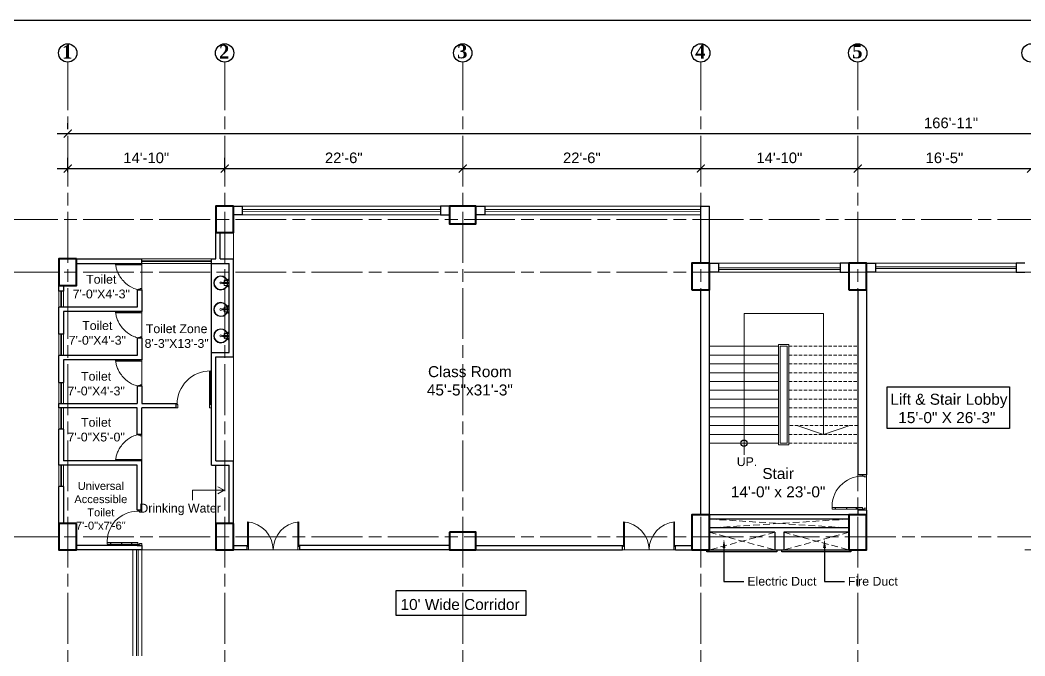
# Model space of a CAD drawing. Header units: inches. Extents: x -12 to 20935469, y -1604 to 24729220.
# Drawn here: x 20924699 to 20925838, y 24715172 to 24715893 of the extents above; entities that cross this region are included whole.
import ezdxf
from ezdxf import colors
from ezdxf.entities.mleader import LeaderData, LeaderLine
from ezdxf.math import Vec2, Vec3

# ---------------------------------------------------------------- set-up
doc = ezdxf.new("R2010")
doc.units = ezdxf.units.IN
doc.header["$LTSCALE"] = 0.03
doc.header["$MEASUREMENT"] = 0
doc.header["$PDMODE"] = 32
doc.header["$PDSIZE"] = 15
doc.linetypes.add('ACAD_ISO08W100', pattern=[36, 24, -3, 6, -3])
doc.linetypes.add('DASHED2', pattern=[0.375, 0.25, -0.125])
for name, color, linetype, lineweight in [('column', 1, 'Continuous', 40), ('Dim Line', 252, 'Continuous', 13), ('Door', 7, 'Continuous', 18), ('Dot', 253, 'Continuous', 0), ('Gas', 21, 'Continuous', 5), ('Glass Line', 252, 'Continuous', 9), ('Grid Line', 252, 'Continuous', 18), ('Hatch', 253, 'Continuous', 15), ('Main Wall', 7, 'Continuous', 30), ('RAIL', 23, 'Continuous', 13), ('STAIR', 46, 'Continuous', 15), ('TOILET FIXTURE', 142, 'Continuous', 5), ('wind.', 150, 'Continuous', 20)]:
    doc.layers.add(name, color=color, linetype=linetype, lineweight=lineweight)
doc.layers.add('FUR', color=251, linetype='Continuous')
doc.layers.add('TEXT', color=7, linetype='Continuous')
doc.styles.add('2', font='swisscl.ttf')
doc.styles.add('RomanS', font='arial.ttf', dxfattribs={"height": 12})
doc.styles.get("Standard").update_dxf_attribs({"font": 'timesbd.ttf'})
doc.dimstyles.new('Aec_Arch_I', dxfattribs={"dimscale": 96, "dimtxt": 12, "dimasz": 0.09375, "dimexe": 0.125, "dimexo": 0.125, "dimgap": 0.0625, "dimtad": 1, "dimdec": 0, "dimzin": 3, "dimdsep": 46, "dimlunit": 4, "dimtxsty": 'RomanS', "dimblk1": 'ARCHTICK', "dimblk2": 'ARCHTICK', "dimsah": 1, "dimcen": 0.09375, "dimdle": 0.125, "dimadec": 0, "dimazin": 0, "dimtfac": 0.75, "dimtdec": 0, "dimtmove": 2, "dimatfit": 3, "dimldrblk": 'ARCHTICK', "dimfxl": 1, "dimfrac": 1, "dimtolj": 1, "dimtzin": 0, "dimarcsym": 0})

# ---------------------------------------------------------------- blocks, each defined once
blk = doc.blocks.new('_ArchTick')
at = {"color": 0, "linetype": 'ByBlock', "lineweight": 35, "const_width": 0.15}
blk.add_lwpolyline([(-0.5, -0.5), (0.5, 0.5)], dxfattribs=at)
blk = doc.blocks.new('*D14')
at = {"layer": 'Defpoints', "color": 0, "transparency": 16777216}
for p in [(20831126.3, 24724578.2), (20830948.3, 24724562.3), (20831126.3, 24724562.3)]:
    blk.add_point(p, dxfattribs=at)
at = {"layer": 'Dim Line', "color": 0, "lineweight": -2, "transparency": 16777216}
for p, q in [((20830948.3, 24724574.3), (20830948.3, 24724590.2)), ((20831126.3, 24724574.3), (20831126.3, 24724590.2)), ((20830936.3, 24724578.2), (20831138.3, 24724578.2))]:
    blk.add_line(p, q, dxfattribs=at)
at = {"layer": 'Dim Line', "color": 0, "lineweight": -2, "transparency": 16777216, "xscale": 9, "yscale": 9, "zscale": 9, "rotation": 180}
blk.add_blockref('_ArchTick', (20830948.3, 24724578.2), dxfattribs=at)
at = {"layer": 'Dim Line', "color": 0, "lineweight": -2, "transparency": 16777216, "xscale": 9, "yscale": 9, "zscale": 9}
blk.add_blockref('_ArchTick', (20831126.3, 24724578.2), dxfattribs=at)
at = {"layer": 'Dim Line', "color": 0, "transparency": 16777216, "insert": (20831037.3, 24724590.3), "char_height": 12, "attachment_point": 5, "style": 'RomanS'}
blk.add_mtext('\\A1;14\'-10"', dxfattribs=at)
blk = doc.blocks.new('*D7')
at = {"layer": 'Defpoints', "color": 0, "transparency": 16777216}
for p in [(20831396.3, 24724578.2), (20831396.3, 24724578.2), (20831126.3, 24724562.3)]:
    blk.add_point(p, dxfattribs=at)
at = {"layer": 'Dim Line', "color": 0, "lineweight": -2, "transparency": 16777216}
for p, q in [((20831126.3, 24724574.3), (20831126.3, 24724590.2)), ((20831114.3, 24724578.2), (20831408.3, 24724578.2))]:
    blk.add_line(p, q, dxfattribs=at)
at = {"layer": 'Dim Line', "color": 0, "lineweight": -2, "transparency": 16777216, "xscale": 9, "yscale": 9, "zscale": 9, "rotation": 180}
blk.add_blockref('_ArchTick', (20831126.3, 24724578.2), dxfattribs=at)
at = {"layer": 'Dim Line', "color": 0, "lineweight": -2, "transparency": 16777216, "xscale": 9, "yscale": 9, "zscale": 9}
blk.add_blockref('_ArchTick', (20831396.3, 24724578.2), dxfattribs=at)
at = {"layer": 'Dim Line', "color": 0, "transparency": 16777216, "insert": (20831261.3, 24724590.3), "char_height": 12, "attachment_point": 5, "style": 'RomanS'}
blk.add_mtext('\\A1;22\'-6"', dxfattribs=at)
blk = doc.blocks.new('*D8')
at = {"layer": 'Defpoints', "color": 0, "transparency": 16777216}
for p in [(20831396.3, 24724578.2), (20831666.3, 24724578.2), (20831666.3, 24724578.2)]:
    blk.add_point(p, dxfattribs=at)
at = {"layer": 'Dim Line', "color": 0, "lineweight": -2, "transparency": 16777216}
blk.add_line((20831384.3, 24724578.2), (20831678.3, 24724578.2), dxfattribs=at)
at = {"layer": 'Dim Line', "color": 0, "lineweight": -2, "transparency": 16777216, "xscale": 9, "yscale": 9, "zscale": 9, "rotation": 180}
blk.add_blockref('_ArchTick', (20831396.3, 24724578.2), dxfattribs=at)
at = {"layer": 'Dim Line', "color": 0, "lineweight": -2, "transparency": 16777216, "xscale": 9, "yscale": 9, "zscale": 9}
blk.add_blockref('_ArchTick', (20831666.3, 24724578.2), dxfattribs=at)
at = {"layer": 'Dim Line', "color": 0, "transparency": 16777216, "insert": (20831531.3, 24724590.3), "char_height": 12, "attachment_point": 5, "style": 'RomanS'}
blk.add_mtext('\\A1;22\'-6"', dxfattribs=at)
blk = doc.blocks.new('*D9')
at = {"layer": 'Defpoints', "color": 0, "transparency": 16777216}
for p in [(20831666.3, 24724578.2), (20831844.3, 24724578.2), (20831844.3, 24724578.2)]:
    blk.add_point(p, dxfattribs=at)
at = {"layer": 'Dim Line', "color": 0, "lineweight": -2, "transparency": 16777216}
blk.add_line((20831654.3, 24724578.2), (20831856.3, 24724578.2), dxfattribs=at)
at = {"layer": 'Dim Line', "color": 0, "lineweight": -2, "transparency": 16777216, "xscale": 9, "yscale": 9, "zscale": 9, "rotation": 180}
blk.add_blockref('_ArchTick', (20831666.3, 24724578.2), dxfattribs=at)
at = {"layer": 'Dim Line', "color": 0, "lineweight": -2, "transparency": 16777216, "xscale": 9, "yscale": 9, "zscale": 9}
blk.add_blockref('_ArchTick', (20831844.3, 24724578.2), dxfattribs=at)
at = {"layer": 'Dim Line', "color": 0, "transparency": 16777216, "insert": (20831755.3, 24724590.3), "char_height": 12, "attachment_point": 5, "style": 'RomanS'}
blk.add_mtext('\\A1;14\'-10"', dxfattribs=at)
blk = doc.blocks.new('*D21')
at = {"layer": 'Defpoints', "color": 0, "transparency": 16777216}
for p in [(20831844.3, 24724578.2), (20832040.8, 24724578.2), (20832040.8, 24724578.2)]:
    blk.add_point(p, dxfattribs=at)
at = {"layer": 'Dim Line', "color": 0, "lineweight": -2, "transparency": 16777216}
for p, q in [((20831832.3, 24724578.2), (20832052.8, 24724578.2)), ((20831844.3, 24724566.2), (20831844.3, 24724566.2)), ((20832040.8, 24724566.2), (20832040.8, 24724566.2))]:
    blk.add_line(p, q, dxfattribs=at)
at = {"layer": 'Dim Line', "color": 0, "lineweight": -2, "transparency": 16777216, "xscale": 9, "yscale": 9, "zscale": 9, "rotation": 180}
blk.add_blockref('_ArchTick', (20831844.3, 24724578.2), dxfattribs=at)
at = {"layer": 'Dim Line', "color": 0, "lineweight": -2, "transparency": 16777216, "xscale": 9, "yscale": 9, "zscale": 9}
blk.add_blockref('_ArchTick', (20832040.8, 24724578.2), dxfattribs=at)
at = {"layer": 'Dim Line', "color": 0, "transparency": 16777216, "insert": (20831942.5, 24724590.3), "char_height": 12, "attachment_point": 5, "style": 'RomanS'}
blk.add_mtext('\\A1;16\'-5"', dxfattribs=at)
blk = doc.blocks.new('*D22')
at = {"layer": 'Defpoints', "color": 0, "transparency": 16777216}
for p in [(20832040.8, 24724578.2), (20832166.8, 24724578.2), (20832166.8, 24724578.2)]:
    blk.add_point(p, dxfattribs=at)
at = {"layer": 'Dim Line', "color": 0, "lineweight": -2, "transparency": 16777216}
for p, q in [((20832028.8, 24724578.2), (20832178.8, 24724578.2)), ((20832040.8, 24724566.2), (20832040.8, 24724566.2)), ((20832166.8, 24724566.2), (20832166.8, 24724566.2))]:
    blk.add_line(p, q, dxfattribs=at)
at = {"layer": 'Dim Line', "color": 0, "lineweight": -2, "transparency": 16777216, "xscale": 9, "yscale": 9, "zscale": 9, "rotation": 180}
blk.add_blockref('_ArchTick', (20832040.8, 24724578.2), dxfattribs=at)
at = {"layer": 'Dim Line', "color": 0, "lineweight": -2, "transparency": 16777216, "xscale": 9, "yscale": 9, "zscale": 9}
blk.add_blockref('_ArchTick', (20832166.8, 24724578.2), dxfattribs=at)
at = {"layer": 'Dim Line', "color": 0, "transparency": 16777216, "insert": (20832103.8, 24724590.3), "char_height": 12, "attachment_point": 5, "style": 'RomanS'}
blk.add_mtext('\\A1;10\'-6"', dxfattribs=at)
blk = doc.blocks.new('*D13')
at = {"layer": 'Defpoints', "color": 0, "transparency": 16777216}
for p in [(20832951.8, 24724617.8), (20830948.3, 24724610.7), (20832951.8, 24724610.7)]:
    blk.add_point(p, dxfattribs=at)
at = {"layer": 'Dim Line', "color": 0, "lineweight": -2, "transparency": 16777216}
for p, q in [((20830948.3, 24724622.7), (20830948.3, 24724629.8)), ((20832951.8, 24724622.7), (20832951.8, 24724629.8)), ((20830936.3, 24724617.8), (20832963.8, 24724617.8))]:
    blk.add_line(p, q, dxfattribs=at)
at = {"layer": 'Dim Line', "color": 0, "lineweight": -2, "transparency": 16777216, "xscale": 9, "yscale": 9, "zscale": 9, "rotation": 180}
blk.add_blockref('_ArchTick', (20830948.3, 24724617.8), dxfattribs=at)
at = {"layer": 'Dim Line', "color": 0, "lineweight": -2, "transparency": 16777216, "xscale": 9, "yscale": 9, "zscale": 9}
blk.add_blockref('_ArchTick', (20832951.8, 24724617.8), dxfattribs=at)
at = {"layer": 'Dim Line', "color": 0, "transparency": 16777216, "insert": (20831950, 24724629.9), "char_height": 12, "attachment_point": 5, "style": 'RomanS'}
blk.add_mtext('\\A1;166\'-11"', dxfattribs=at)
blk = doc.blocks.new('A$C36295410')
at = {"layer": 'Door'}
for p, q in [((1, 4), (1, 32)), ((2, 0), (2, 32)), ((58, 0), (58, 32)), ((59, 4), (59, 32)), ((1, 5), (0, 5)), ((2, 4), (1, 4)), ((58, 4), (59, 4)), ((59, 5), (60, 5)), ((2, 0), (0, 0)), ((58, 0), (60, 0))]:
    blk.add_line(p, q, dxfattribs=at)
for centre, start, end in [((-2.5, -0.3), 0.5906, 83.7783), ((62.5, -0.3), 96.2217, 179.4094)]:
    blk.add_arc(centre, 32.5, start, end, dxfattribs=at)
blk = doc.blocks.new('Door_45')
at = {"layer": 'Door'}
for p, q in [((1.5, 5), (1.5, 44)), ((1.5, 40), (2.2, 40)), ((2.2, 40), (2.2, 39.5)), ((2.2, 39.5), (2.7, 39.5)), ((2.7, 39.5), (2.7, 40)), ((2.7, 40), (3.5, 40)), ((3.5, 44), (3.5, 5)), ((1.5, 25.8), (2.2, 25.8)), ((2.2, 25.8), (2.2, 25.3)), ((2.7, 25.8), (3.5, 25.8)), ((2.7, 25.3), (2.7, 25.8)), ((2.2, 25.3), (2.7, 25.3)), ((2.2, 12.6), (2.2, 13.1)), ((2.2, 13.1), (2.7, 13.1)), ((2.7, 13.1), (2.7, 12.6)), ((0, 0), (0, 5)), ((0, 5), (1.5, 5)), ((1.5, 12.6), (2.2, 12.6)), ((3.5, 5), (1.5, 5)), ((1.5, 5), (1.5, 3)), ((1.5, 3), (2.5, 3)), ((2.5, 3), (2.5, 0)), ((2.7, 12.6), (3.5, 12.6)), ((42.5, 3), (42.5, 0)), ((43.5, 3), (42.5, 3)), ((45, 5), (43.5, 5)), ((43.5, 5), (43.5, 3)), ((45, 0), (45, 5)), ((2.5, 0), (0, 0)), ((42.5, 0), (45, 0))]:
    blk.add_line(p, q, dxfattribs=at)
blk.add_arc((4.7, 5.3), 38.8, 359.6233, 94.6685, dxfattribs=at)
blk = doc.blocks.new('sssss-flat-876')
at = {"layer": 'Door', "linetype": 'Continuous', "ltscale": 3}
blk.add_line((3666.5, 84027.2), (3666.5, 84055.7), dxfattribs=at)
at = {"layer": 'Door', "linetype": 'Continuous', "ltscale": 3, "extrusion": (-7.21527e-09, -3.35624e-18, 1), "elevation": 0}
for points in [[(3666.5, 84057.2), (3666.5, 84055.7), (3668.4, 84055.7), (3668.4, 84056.5), (3670.2, 84056.5), (3670.2, 84057.2)], [(3668.4, 84055.7), (3696.2, 84055.7), (3696.2, 84056.5), (3668.4, 84056.5)]]:
    blk.add_lwpolyline(points, close=True, dxfattribs=at)
at = {"layer": 'Door', "linetype": 'Continuous', "ltscale": 3, "flags": 128}
blk.add_lwpolyline([(3670.2, 84027.2, 0.04096), (3675.5, 84028.9, 0.082496), (3684.9, 84034.8, 0.052187), (3689.7, 84040, 0.043988), (3692.9, 84045, 0.036571), (3694.8, 84049.6, 0.034751), (3695.9, 84054.2, 0.011435), (3696.2, 84055.7)], format="xyb", dxfattribs=at)
at = {"layer": 'Door', "linetype": 'Continuous', "ltscale": 3}
blk.add_lwpolyline([(3666.5, 84027.2), (3666.5, 84028.7), (3668.4, 84028.7), (3668.4, 84027.9), (3670.2, 84027.9), (3670.2, 84027.2)], close=True, dxfattribs=at)
blk = doc.blocks.new('7-flat-72')
at = {"layer": 'Glass Line', "color": 8, "ltscale": 20}
for p, q in [((-64476.6, 376959.4), (-64476.6, 376966.6)), ((-64475.5, 376966.6), (-64476.6, 376966.6)), ((-64475.5, 376959.4), (-64475.5, 376966.6)), ((-64478.7, 376960.5), (-64480.3, 376960.5)), ((-64480.3, 376959.5), (-64480.3, 376960.5)), ((-64480.3, 376959.5), (-64480.3, 376960.5)), ((-64478.7, 376959.5), (-64480.3, 376959.5)), ((-64480.3, 376959.1), (-64480.3, 376959.4)), ((-64478.7, 376959.4), (-64480.3, 376959.4)), ((-64478.7, 376959.1), (-64480.3, 376959.1)), ((-64480.2, 376959.4), (-64480.2, 376959.5)), ((-64480.1, 376959.5), (-64480.1, 376960.5)), ((-64479.9, 376959.5), (-64479.9, 376960.5)), ((-64479.5, 376959.5), (-64479.5, 376960.5)), ((-64479.1, 376959.5), (-64479.1, 376960.5)), ((-64478.9, 376959.5), (-64478.9, 376960.5)), ((-64478.9, 376959.4), (-64478.9, 376959.5)), ((-64478.8, 376959.5), (-64478.8, 376960.5)), ((-64478.7, 376959.5), (-64478.7, 376960.5)), ((-64478.7, 376959.1), (-64478.7, 376959.4)), ((-64475.1, 376959.4), (-64476.9, 376959.4)), ((-64476.9, 376959.1), (-64476.9, 376959.4)), ((-64475.1, 376959.1), (-64476.9, 376959.1)), ((-64475.1, 376959.1), (-64475.1, 376959.4)), ((-64473.3, 376960.5), (-64471.7, 376960.5)), ((-64473.3, 376959.5), (-64473.3, 376960.5)), ((-64473.3, 376959.5), (-64473.3, 376960.5)), ((-64473.3, 376959.5), (-64471.7, 376959.5)), ((-64473.3, 376959.1), (-64473.3, 376959.4)), ((-64473.3, 376959.4), (-64471.7, 376959.4)), ((-64473.3, 376959.1), (-64471.7, 376959.1)), ((-64473.1, 376959.5), (-64473.1, 376960.5)), ((-64473.1, 376959.4), (-64473.1, 376959.5)), ((-64472.9, 376959.5), (-64472.9, 376960.5)), ((-64472.5, 376959.5), (-64472.5, 376960.5)), ((-64472.1, 376959.5), (-64472.1, 376960.5)), ((-64471.9, 376959.5), (-64471.9, 376960.5)), ((-64471.9, 376959.4), (-64471.9, 376959.5)), ((-64471.8, 376959.5), (-64471.8, 376960.5)), ((-64471.7, 376959.5), (-64471.7, 376960.5)), ((-64471.7, 376959.1), (-64471.7, 376959.4))]:
    blk.add_line(p, q, dxfattribs=at)
blk.add_circle((-64476, 376968.4, 0), 1.08, dxfattribs=at)
for radius, start, end in [(8.1, 273.8334, 266.1883), (7.55, 274.115, 265.9068)]:
    blk.add_arc((-64476, 376968.4, 0), radius, start, end, dxfattribs=at)
blk = doc.blocks.new('SFSFSFS-flat-72')
at = {"layer": 'TOILET FIXTURE', "ltscale": 0.2}
blk.add_lwpolyline([(-3918.5, -3608.1), (-3918.5, -3602.7), (-3923.9, -3602.7), (-3923.9, -3608.1)], close=True, dxfattribs=at)
at = {"layer": 'TOILET FIXTURE', "ltscale": 20}
blk.add_blockref('7-flat-72', (60554.8, -380567.2), dxfattribs=at)
blk = doc.blocks.new('$D40')
at = {"layer": 'Door'}
for p, q in [((1, 4), (1, 42)), ((2, 0), (2, 42)), ((1, 5), (0, 5)), ((2, 0), (0, 0)), ((2, 4), (1, 4)), ((39, 4), (38, 4)), ((38, 4), (38, 0)), ((40, 0), (38, 0)), ((40, 5), (39, 5)), ((39, 5), (39, 4))]:
    blk.add_line(p, q, dxfattribs=at)
blk.add_arc((1, 4), 38, 0, 90, dxfattribs=at)
blk = doc.blocks.new('fff')
at = {"layer": 'Grid Line', "color": 252, "linetype": 'ACAD_ISO08W100', "lineweight": 9, "ltscale": 80, "true_color": 0x939598}
for p, q in [((20830948.3, 24723521.1), (20830948.3, 24724698.8)), ((20831126.3, 24723521.1), (20831126.3, 24724698.8)), ((20831396.3, 24723521.1), (20831396.3, 24724698.8)), ((20831666.3, 24723521.1), (20831666.3, 24724698.8)), ((20831844.3, 24723521.1), (20831844.3, 24724698.8)), ((20833096.9, 24724520.6), (20830726.1, 24724520.6)), ((20833096.9, 24724460.6), (20830726.1, 24724460.6)), ((20833096.9, 24724160.7), (20830726.1, 24724160.7))]:
    blk.add_line(p, q, dxfattribs=at)
at = {"layer": 'Dim Line'}
for base, p1, p2, picture, middle in [((20832951.7523, 24724617.8128), (20830948.3088, 24724610.7482), (20832951.7523, 24724610.7482), '*D13', (20831950.0306, 24724629.9397)), ((20831126.3, 24724578.2), (20830948.3, 24724562.3), (20831126.3, 24724562.3), '*D14', (20831037.3, 24724590.3)), ((20831396.3, 24724578.2), (20831126.3, 24724562.3), (20831396.3, 24724578.2), '*D7', (20831261.3, 24724590.3)), ((20831666.3, 24724578.2), (20831396.3, 24724578.2), (20831666.3, 24724578.2), '*D8', (20831531.3, 24724590.3)), ((20831844.3, 24724578.2), (20831666.3, 24724578.2), (20831844.3, 24724578.2), '*D9', (20831755.3, 24724590.3)), ((20832040.7792, 24724578.1666), (20831844.25, 24724578.1666), (20832040.7792, 24724578.1666), '*D21', (20831942.5146, 24724590.2934)), ((20832166.8, 24724578.2), (20832040.8, 24724578.2), (20832166.8, 24724578.2), '*D22', (20832103.8, 24724590.3))]:
    dim = blk.add_linear_dim(base=base, p1=p1, p2=p2, dimstyle='Aec_Arch_I', dxfattribs=at)
    dim.commit()
    dim.dimension.update_dxf_attribs({"geometry": picture, "text_midpoint": middle})

msp = doc.modelspace()

# ---------------------------------------------------------------- linework, layer by layer
for p, q in [((20924915.5, 24715515.7), (20924915.5, 24715616.7)), ((20924920.5, 24715321.8), (20924920.5, 24715387.8)), ((20924831.5, 24715297), (20924836.5, 24715297))]:
    msp.add_line(p, q)
for points in [[(20925682, 24715476.6), (20925820.5, 24715476.6), (20925820.5, 24715429.6), (20925682, 24715429.6)], [(20925477.5, 24715291.8), (20925556.7, 24715291.8), (20925556.7, 24715289.8), (20925477.5, 24715289.8)], [(20925562.5, 24715291.8), (20925640.8, 24715291.8), (20925640.8, 24715289.8), (20925562.5, 24715289.8)], [(20925124.9, 24715246), (20925272, 24715246), (20925272, 24715217.4), (20925124.9, 24715217.4)]]:
    msp.add_lwpolyline(points, close=True)
msp.add_circle((20925519.5, 24715412.8), 3.61)
at = {"layer": 'column', "lineweight": 40, "ltscale": 20}
for points in [[(20924940.5, 24715681.7), (20924920.5, 24715681.7), (20924920.5, 24715651.7), (20924940.5, 24715651.7)], [(20925185.5, 24715681.6), (20925185.5, 24715661.6), (20925215.5, 24715661.6), (20925215.5, 24715681.6)], [(20924762.6, 24715621.7), (20924742.6, 24715621.7), (20924742.6, 24715591.7), (20924762.6, 24715591.7)], [(20925460.5, 24715586.8), (20925480.5, 24715586.8), (20925480.5, 24715616.8), (20925460.5, 24715616.8)], [(20925638.5, 24715586.8), (20925658.5, 24715586.8), (20925658.5, 24715616.8), (20925638.5, 24715616.8)], [(20925460.5, 24715291.8), (20925480.5, 24715291.8), (20925480.5, 24715331.8), (20925460.5, 24715331.8)], [(20925638.5, 24715291.8), (20925658.5, 24715291.8), (20925658.5, 24715331.8), (20925638.5, 24715331.8)], [(20924762.6, 24715321.8), (20924742.6, 24715321.8), (20924742.6, 24715291.8), (20924762.6, 24715291.8)], [(20924940.5, 24715321.8), (20924920.5, 24715321.8), (20924920.5, 24715291.8), (20924940.5, 24715291.8)], [(20925185.6, 24715311.8), (20925185.6, 24715291.8), (20925215.5, 24715291.8), (20925215.5, 24715311.8)]]:
    msp.add_lwpolyline(points, close=True, dxfattribs=at)
at = {"layer": 'Defpoints'}
msp.add_lwpolyline([(20924498, 24715892.5), (20926936.9, 24715892.5), (20926936.9, 24714434), (20924498, 24714434)], close=True, dxfattribs=at)
at = {"layer": 'Dot', "linetype": 'DASHED2', "lineweight": 0, "ltscale": 1000}
for p, q in [((20925480.5, 24715326.8), (20925638.5, 24715316.8)), ((20925638.5, 24715326.8), (20925480.5, 24715316.8)), ((20925554.5, 24715311.8), (20925480.5, 24715291.8)), ((20925480.5, 24715311.8), (20925554.5, 24715291.8)), ((20925564.5, 24715311.8), (20925638.5, 24715291.8)), ((20925638.5, 24715311.8), (20925564.5, 24715291.8))]:
    msp.add_line(p, q, dxfattribs=at)
at = {"layer": 'Gas', "color": 0, "lineweight": 5}
for points in [[(20925570.5, 24715410.8), (20925558.5, 24715410.8), (20925558.5, 24715524.8), (20925570.5, 24715524.8)], [(20925568.5, 24715412.8), (20925560.5, 24715412.8), (20925560.5, 24715522.8), (20925568.5, 24715522.8)]]:
    msp.add_lwpolyline(points, close=True, dxfattribs=at)
at = {"layer": 'Hatch', "lineweight": 5}
for p, q in [((20924940.5, 24715621.7), (20924940.5, 24715651.7)), ((20924940.5, 24715392.8), (20924940.5, 24715510.7))]:
    msp.add_line(p, q, dxfattribs=at)
at = {"layer": 'Hatch'}
for p, q in [((20925658.5, 24715291.9), (20925658.5, 24715606.8)), ((20924836.5, 24715291.9), (20925658.5, 24715291.9)), ((20925838, 24715291.8), (20926672, 24715291.8))]:
    msp.add_line(p, q, dxfattribs=at)
at = {"layer": 'Main Wall', "lineweight": 30}
for p, q in [((20925470.5, 24715681.6), (20925480.5, 24715681.6)), ((20925470.5, 24715616.8), (20925470.5, 24715681.6)), ((20925480.5, 24715616.8), (20925480.5, 24715681.6)), ((20924920.5, 24715621.7), (20924920.5, 24715651.7)), ((20924925.5, 24715621.7), (20924925.5, 24715651.7)), ((20925470.5, 24715635.7), (20925470.5, 24715635.7)), ((20925470.5, 24715629.7), (20925470.5, 24715629.7)), ((20924762.6, 24715621.7), (20924836.5, 24715621.7)), ((20924762.6, 24715616.7), (20924836.5, 24715616.7)), ((20924836.5, 24715616.7), (20924836.5, 24715621.7)), ((20924915.5, 24715621.7), (20924920.5, 24715621.7)), ((20924915.5, 24715616.7), (20924915.5, 24715621.7)), ((20924915.5, 24715616.7), (20924935.5, 24715616.7)), ((20924925.5, 24715621.7), (20924940.5, 24715621.7)), ((20924935.5, 24715515.7), (20924935.5, 24715616.7)), ((20924940.5, 24715510.7), (20924940.5, 24715621.7)), ((20925480.5, 24715331.8), (20925480.5, 24715606.8)), ((20924742.6, 24715585.1), (20924742.6, 24715591.7)), ((20924831.5, 24715586.7), (20924836.5, 24715586.7)), ((20924831.5, 24715586.7), (20924831.5, 24715567.1)), ((20925470.5, 24715331.8), (20925470.5, 24715586.8)), ((20925648.5, 24715586.8), (20925648.5, 24715376.8)), ((20925658.5, 24715586.8), (20925658.5, 24715376.8)), ((20924831.5, 24715567.1), (20924742.6, 24715567.1)), ((20924742.6, 24715536.4), (20924742.6, 24715567.1)), ((20924836.5, 24715562.1), (20924747.6, 24715562.1)), ((20924831.5, 24715532.1), (20924831.5, 24715512.4)), ((20924836.5, 24715532.1), (20924831.5, 24715532.1)), ((20924831.5, 24715512.4), (20924742.6, 24715512.4)), ((20924742.6, 24715481.8), (20924742.6, 24715512.4)), ((20924915.5, 24715457.8), (20924915.5, 24715515.7)), ((20924915.5, 24715515.7), (20924935.5, 24715515.7)), ((20924836.5, 24715507.4), (20924747.6, 24715507.4)), ((20924747.6, 24715507.4), (20924747.6, 24715481.8)), ((20924920.5, 24715392.8), (20924920.5, 24715510.7)), ((20924920.5, 24715510.7), (20924940.5, 24715510.7)), ((20924742.6, 24715481.8), (20924747.6, 24715481.8)), ((20924836.5, 24715477.4), (20924831.5, 24715477.4)), ((20924742.6, 24715457.8), (20924831.5, 24715457.8)), ((20924742.6, 24715452.8), (20924742.6, 24715457.8)), ((20924875.5, 24715452.8), (20924875.5, 24715457.8)), ((20924915.5, 24715387.8), (20924915.5, 24715457.8)), ((20924831.5, 24715452.8), (20924742.6, 24715452.8)), ((20924831.5, 24715422.8), (20924831.5, 24715452.8)), ((20924836.5, 24715422.8), (20924836.5, 24715452.8)), ((20924875.5, 24715452.8), (20924836.5, 24715452.8)), ((20924747.6, 24715428.8), (20924742.6, 24715428.8)), ((20924742.6, 24715387.8), (20924742.6, 24715428.8)), ((20924747.6, 24715428.8), (20924747.6, 24715392.8)), ((20924836.5, 24715422.8), (20924831.5, 24715422.8)), ((20924831.5, 24715387.8), (20924742.6, 24715387.8)), ((20924836.5, 24715392.8), (20924747.6, 24715392.8)), ((20924831.5, 24715337), (20924831.5, 24715387.8)), ((20924836.5, 24715337), (20924836.5, 24715392.8)), ((20924915.5, 24715387.8), (20924935.5, 24715387.8)), ((20924920.5, 24715392.8), (20924940.5, 24715392.8)), ((20924935.5, 24715321.8), (20924935.5, 24715387.8)), ((20924940.5, 24715321.8), (20924940.5, 24715392.8)), ((20925658.5, 24715376.8), (20925648.5, 24715376.8)), ((20924742.6, 24715321.8), (20924742.6, 24715363.8)), ((20924747.6, 24715363.8), (20924742.6, 24715363.8)), ((20924747.6, 24715363.8), (20924747.6, 24715321.8)), ((20924836.5, 24715337), (20924831.5, 24715337)), ((20925638.5, 24715331.8), (20925480.5, 24715331.8)), ((20925648.5, 24715336.8), (20925648.5, 24715331.8)), ((20925658.5, 24715336.8), (20925648.5, 24715336.8)), ((20925658.5, 24715336.8), (20925658.5, 24715331.8)), ((20925638.5, 24715326.8), (20925480.5, 24715326.8)), ((20925638.5, 24715316.8), (20925480.5, 24715316.8)), ((20925554.5, 24715311.8), (20925480.5, 24715311.8)), ((20925554.5, 24715311.8), (20925554.5, 24715291.8)), ((20925638.5, 24715311.8), (20925564.5, 24715311.8)), ((20925564.5, 24715311.8), (20925564.5, 24715291.8)), ((20924836.5, 24715297), (20924762.6, 24715297)), ((20924836.5, 24715297), (20924836.5, 24715292)), ((20924940.5, 24715296.8), (20924955.5, 24715296.8)), ((20924955.5, 24715296.8), (20924955.5, 24715291.8)), ((20925185.6, 24715296.8), (20925015.5, 24715296.8)), ((20925015.5, 24715296.8), (20925015.5, 24715291.8)), ((20925215.5, 24715296.8), (20925381.8, 24715296.8)), ((20925381.8, 24715291.8), (20925381.8, 24715296.8)), ((20925441.8, 24715291.8), (20925441.8, 24715296.8)), ((20925441.8, 24715296.8), (20925460.5, 24715296.8)), ((20924836.5, 24715292), (20924762.6, 24715292)), ((20924955.5, 24715291.8), (20924940.5, 24715291.8)), ((20925185.6, 24715291.8), (20925015.5, 24715291.8)), ((20925210.5, 24715291.8), (20925381.8, 24715291.8)), ((20925441.8, 24715291.8), (20925460.5, 24715291.8)), ((20925554.5, 24715291.8), (20925564.5, 24715291.8))]:
    msp.add_line(p, q, dxfattribs=at)
for points in [[(20924940.5, 24715681.7), (20924950.5, 24715681.7), (20924950.5, 24715671.6), (20924940.5, 24715671.6)], [(20925185.5, 24715681.7), (20925175.5, 24715681.7), (20925175.5, 24715671.6), (20925185.5, 24715671.6)], [(20925215.5, 24715681.7), (20925225.5, 24715681.7), (20925225.5, 24715671.6), (20925215.5, 24715671.6)], [(20925480.5, 24715616.8), (20925490.5, 24715616.8), (20925490.5, 24715606.8), (20925480.5, 24715606.8)], [(20925638.5, 24715616.8), (20925628.5, 24715616.8), (20925628.5, 24715606.8), (20925638.5, 24715606.8)], [(20925658.5, 24715616.8), (20925668.5, 24715616.8), (20925668.5, 24715606.8), (20925658.5, 24715606.8)], [(20925838, 24715616.8), (20925828, 24715616.8), (20925828, 24715606.8), (20925838, 24715606.8)], [(20924747.6, 24715585.1), (20924742.6, 24715585.1)], [(20924747.6, 24715591.7), (20924747.6, 24715585.1)], [(20924836.5, 24715586.7), (20924836.5, 24715562.1)], [(20924747.6, 24715562.1), (20924747.6, 24715536.4)], [(20924747.6, 24715536.4), (20924742.6, 24715536.4)], [(20924836.5, 24715532.1), (20924836.5, 24715507.4)], [(20924831.5, 24715477.4), (20924831.5, 24715457.8)], [(20924836.5, 24715477.4), (20924836.5, 24715457.8)], [(20924836.5, 24715457.8), (20924875.5, 24715457.8)]]:
    msp.add_lwpolyline(points, dxfattribs=at)
at = {"layer": 'RAIL', "lineweight": 9}
for p, q in [((20925519.5, 24715399.7), (20925519.5, 24715559.8)), ((20925519.5, 24715559.8), (20925609.5, 24715559.8)), ((20925609.5, 24715559.8), (20925609.5, 24715422.8)), ((20925579.5, 24715432.8), (20925609.5, 24715422.8)), ((20925609.5, 24715422.8), (20925639.5, 24715432.8))]:
    msp.add_line(p, q, dxfattribs=at)
at = {"layer": 'STAIR', "color": 32, "lineweight": 5}
for p, q in [((20925480.5, 24715522.8), (20925558.5, 24715522.8)), ((20925480.5, 24715512.8), (20925558.5, 24715512.8)), ((20925480.5, 24715502.8), (20925558.5, 24715502.8)), ((20925480.5, 24715492.8), (20925558.5, 24715492.8)), ((20925480.5, 24715482.8), (20925558.5, 24715482.8)), ((20925480.5, 24715472.8), (20925558.5, 24715472.8)), ((20925480.5, 24715462.8), (20925558.5, 24715462.8)), ((20925480.5, 24715452.8), (20925558.5, 24715452.8)), ((20925480.5, 24715442.8), (20925558.5, 24715442.8)), ((20925480.5, 24715432.8), (20925558.5, 24715432.8)), ((20925480.5, 24715422.8), (20925558.5, 24715422.8)), ((20925480.5, 24715412.8), (20925558.5, 24715412.8))]:
    msp.add_line(p, q, dxfattribs=at)
at = {"layer": 'STAIR', "color": 32, "linetype": 'DASHED2', "lineweight": 5, "ltscale": 500}
for p, q in [((20925570.5, 24715522.8), (20925648.5, 24715522.8)), ((20925570.5, 24715512.8), (20925648.5, 24715512.8)), ((20925570.5, 24715502.8), (20925648.5, 24715502.8)), ((20925570.5, 24715492.8), (20925648.5, 24715492.8)), ((20925570.5, 24715482.8), (20925648.5, 24715482.8)), ((20925570.5, 24715472.8), (20925648.5, 24715472.8)), ((20925570.5, 24715462.8), (20925648.5, 24715462.8)), ((20925570.5, 24715452.8), (20925648.5, 24715452.8)), ((20925570.5, 24715442.8), (20925648.5, 24715442.8)), ((20925648.5, 24715432.8), (20925570.5, 24715432.8)), ((20925588.5, 24715432.8), (20925648.5, 24715432.8)), ((20925570.5, 24715422.8), (20925648.5, 24715422.8)), ((20925570.5, 24715412.8), (20925648.5, 24715412.8))]:
    msp.add_line(p, q, dxfattribs=at)
at = {"layer": 'STAIR', "color": 253, "lineweight": 5}
for p, q in [((20924930.1, 24715359.5), (20924893.9, 24715359.5)), ((20924893.9, 24715359.5), (20924893.9, 24715348.3)), ((20924930.1, 24715359.5), (20924922.8, 24715363.5)), ((20924930.1, 24715359.5), (20924922.8, 24715355.5))]:
    msp.add_line(p, q, dxfattribs=at)
at = {"layer": 'TEXT'}
for centre in [(20924752.6, 24715855.3), (20924930.5, 24715855.3), (20925200.5, 24715855.3), (20925470.5, 24715855.3), (20925648.5, 24715855.3), (20925845, 24715855.3)]:
    msp.add_circle(centre, 10.4, dxfattribs=at)
at = {"layer": 'wind.', "lineweight": 5}
for p, q in [((20925175.5, 24715681.7), (20924950.5, 24715681.7)), ((20924950.5, 24715677.7), (20925175.5, 24715677.8)), ((20924950.5, 24715675.7), (20925175.5, 24715675.8)), ((20924950.5, 24715671.6), (20925175.5, 24715671.7)), ((20925225.5, 24715681.7), (20925470.5, 24715681.7)), ((20925225.5, 24715677.7), (20925470.5, 24715677.8)), ((20925225.5, 24715675.7), (20925470.5, 24715675.8)), ((20925225.5, 24715671.7), (20925470.5, 24715671.7)), ((20924836.5, 24715621.7), (20924915.5, 24715621.7)), ((20924836.5, 24715619.7), (20924915.5, 24715619.7)), ((20924836.5, 24715618.7), (20924915.5, 24715618.7)), ((20924836.5, 24715616.7), (20924915.5, 24715616.7)), ((20925490.5, 24715616.8), (20925628.5, 24715616.8)), ((20925668.5, 24715616.8), (20925828, 24715616.8)), ((20925490.5, 24715611.8), (20925628.5, 24715611.8)), ((20925490.5, 24715609.8), (20925628.5, 24715609.8)), ((20925490.5, 24715606.8), (20925628.5, 24715606.8)), ((20925668.5, 24715612.8), (20925828, 24715612.8)), ((20925668.5, 24715610.8), (20925828, 24715610.8)), ((20925668.5, 24715606.8), (20925838, 24715606.8)), ((20925668.5, 24715606.8), (20925828, 24715606.8)), ((20924742.6, 24715585.1), (20924742.6, 24715567.1)), ((20924744.6, 24715585.1), (20924744.6, 24715567.1)), ((20924745.6, 24715585.1), (20924745.6, 24715567.1)), ((20924747.6, 24715585.1), (20924747.6, 24715567.1)), ((20924742.6, 24715536.4), (20924742.6, 24715512.4)), ((20924744.6, 24715536.4), (20924744.6, 24715512.4)), ((20924745.6, 24715536.4), (20924745.6, 24715512.4)), ((20924747.6, 24715536.4), (20924747.6, 24715512.4)), ((20924742.6, 24715457.8), (20924742.6, 24715481.8)), ((20924744.6, 24715457.8), (20924744.6, 24715481.8)), ((20924745.6, 24715457.8), (20924745.6, 24715481.8)), ((20924747.6, 24715457.8), (20924747.6, 24715481.8)), ((20924742.6, 24715428.8), (20924742.6, 24715452.8)), ((20924744.6, 24715428.8), (20924744.6, 24715452.8)), ((20924745.6, 24715428.8), (20924745.6, 24715452.8)), ((20924747.6, 24715428.8), (20924747.6, 24715452.8)), ((20924742.6, 24715363.8), (20924742.6, 24715387.8)), ((20924744.6, 24715363.8), (20924744.6, 24715387.8)), ((20924745.6, 24715363.8), (20924745.6, 24715387.8)), ((20924747.6, 24715363.8), (20924747.6, 24715387.8)), ((20924826.5, 24715171.7), (20924826.5, 24715291.9)), ((20924830.5, 24715171.7), (20924830.5, 24715291.9)), ((20924832.5, 24715171.7), (20924832.5, 24715291.9)), ((20924836.5, 24715171.7), (20924836.5, 24715291.9)), ((20924836.5, 24715171.6), (20924836.5, 24715291.9))]:
    msp.add_line(p, q, dxfattribs=at)

# ---------------------------------------------------------------- block references
msp.add_blockref('fff', (93804.3, -8854))
at = {"layer": 'Door', "ltscale": 20, "xscale": -1}
for p in [(20928503.1, 24631559.5), (20928503.1, 24631504.9), (20928503.1, 24631450.2)]:
    msp.add_blockref('sssss-flat-876', p, dxfattribs=at)
at = {"layer": 'Door', "xscale": -1}
msp.add_blockref('$D40', (20924915.5, 24715452.8), dxfattribs=at)
at = {"layer": 'Door', "ltscale": 20, "rotation": 180}
msp.add_blockref('sssss-flat-876', (20928503.1, 24799450), dxfattribs=at)
at = {"layer": 'Door', "color": 250, "ltscale": 20, "xscale": 0.8888888888759539, "yscale": 0.8888888888759539, "zscale": 0.8888888888759539, "rotation": 90.00000000000001}
for p in [(20925658.5, 24715336.8), (20924836.5, 24715297)]:
    msp.add_blockref('Door_45', p, dxfattribs=at)
at = {"layer": 'FUR', "xscale": -1}
for p in [(20925015.5, 24715291.8), (20925441.8, 24715291.8)]:
    msp.add_blockref('A$C36295410', p, dxfattribs=at)
at = {"layer": 'TOILET FIXTURE', "ltscale": 20, "rotation": 90.00000000000001}
for p in [(20921327.4, 24719515.7), (20921327.4, 24719485.7), (20921327.4, 24719455.7)]:
    msp.add_blockref('SFSFSFS-flat-72', p, dxfattribs=at)

# ---------------------------------------------------------------- texts
at = {"layer": 'TEXT', "char_height": 15.44, "width": 227.458, "attachment_point": 8, "rotation": 0}
for s, insert in [('\\A1;1', (20924752, 24715849)), ('\\A1;2', (20924930, 24715849)), ('\\A1;3', (20925200, 24715849)), ('\\A1;4', (20925470, 24715849)), ('\\A1;5', (20925648, 24715849))]:
    msp.add_mtext(s, dxfattribs=dict(at, insert=insert))
at = {"layer": 'TEXT', "color": 30, "lineweight": 5, "ltscale": 20, "attachment_point": 2, "style": '2'}
for s, width, gutter_width, insert, char_height in [('{\\fArial|b0|i0|c0|p34;\\C0;Toilet \\P7\'-0"X4\'-3"}', 104.76, 0.5, (20924790.6, 24715603.7), 10), ('{\\fArial|b0|i0|c0|p34;\\C0;Toilet \\P7\'-0"X4\'-3"}', 104.76, 0.5, (20924786.1, 24715551.2), 10), ('{\\fArial|b0|i0|c0|p34;\\C0;Toilet Zone\\P8\'-3"X13\'-3"}', 104.76, 0.5, (20924876.1, 24715547.6), 10), ('\\pxsm1;{\\fArial|b0|i0|c0|p34;\\C0;Class Room\\P45\'-5"x31\'-3"}', 230.765, 0.5, (20925208.6, 24715500.2), 12.476), ('{\\fArial|b0|i0|c0|p34;\\C0;Toilet \\P7\'-0"X4\'-3"}', 104.76, 0.5, (20924784.8, 24715493.7), 10), ('\\pxsm1,qc;{\\fArial|b0|i0|c0|p34;\\C0; Lift & Stair Lobby\\P15\'-0" X 26\'-3" }', 146.388, 0.75, (20925749.5, 24715468.9), 12.476), ('{\\fArial|b0|i0|c0|p34;\\C0;Toilet \\P7\'-0"X5\'-0"}', 104.76, 0.5, (20924784.8, 24715441.5), 10), ('{\\fArial|b0|i0|c0|p34;\\C0;UP.}', 104.76, 0.5, (20925522.9, 24715396.9), 10), ('\\pxsm1;{\\fArial|b0|i0|c0|p34;\\C0;Stair\\P14\'-0" x 23\'-0"  }', 114.807, 0.282, (20925558.2, 24715384.7), 12.476), ('{\\fArial|b0|i0|c0|p34;\\C0;Universal Accessible Toilet\\P7\'-0"x7\'-6"}', 89.095, 0.35, (20924790.1, 24715368.9), 9), ('\\pxsm1;{\\fArial|b0|i0|c0|p34;\\C0;Drinking Water }', 88.563, 0.282, (20924880, 24715344.2), 10), ("\\pxsm1,qc;{\\fArial|b0|i0|c0|p34;\\C0;10' Wide Corridor}", 227.89, 0.75, (20925197.5, 24715236.2), 12.476)]:
    msp.add_mtext_dynamic_manual_height_columns(s, width=width, gutter_width=gutter_width, heights=[0], dxfattribs=dict(at, insert=insert, char_height=char_height))

# ---------------------------------------------------------------- leaders
at = {"layer": 'TEXT', "lineweight": 5, "ltscale": 20}
ml = msp.add_multileader_mtext('Standard', dxfattribs=at)
ml.set_content('{\\fArial|b0|i0|c0|p34; Electric Duct}', color=256)
ml.set_leader_properties()
ml.build(insert=Vec2(0, 0))
ml.multileader.update_dxf_attribs({"text_right_attachment_type": 6, "dogleg_length": 0.36, "arrow_head_size": 10})
ctx = ml.context
ctx.base_point, ctx.char_height, ctx.arrow_head_size, ctx.landing_gap_size, ctx.plane_origin = Vec3(20925519.3, 24715256.2), 10, 10, 0.09, Vec3(20925496.8, 24715304.1)
ctx.right_attachment = 6
notes = []
notes.append((ctx, [(0, (1, 1, 0), (20925496.8, 24715256.2), (1, 0), 22.5, [(0, [(20925496.8, 24715304.1)], 0, [])])]))
ctx.mtext.insert, ctx.mtext.width, ctx.mtext.defined_height, ctx.mtext.flow_direction = Vec3(20925519.4, 24715261.3), 232.704, 29.8, 5
ml = msp.add_multileader_mtext('Standard', dxfattribs=at)
ml.set_content('{\\fArial|b0|i0|c0|p34; Fire Duct}', color=256)
ml.set_leader_properties()
ml.build(insert=Vec2(0, 0))
ml.multileader.update_dxf_attribs({"text_right_attachment_type": 6, "dogleg_length": 0.36, "arrow_head_size": 10})
ctx = ml.context
ctx.base_point, ctx.char_height, ctx.arrow_head_size, ctx.landing_gap_size, ctx.plane_origin = Vec3(20925633.3, 24715256.2), 10, 10, 0.09, Vec3(20925610.8, 24715304.1)
ctx.right_attachment = 6
notes.append((ctx, [(0, (1, 1, 0), (20925610.8, 24715256.2), (1, 0), 22.5, [(0, [(20925610.8, 24715304.1)], 0, [])])]))
ctx.mtext.insert, ctx.mtext.width, ctx.mtext.defined_height, ctx.mtext.flow_direction = Vec3(20925633.4, 24715261.3), 232.704, 29.8, 5
for ctx, leaders in notes:
    for number, flags, end, landing, length, lines in leaders:
        leader = LeaderData()
        leader.index, (leader.has_last_leader_line, leader.has_dogleg_vector, leader.attachment_direction) = number, flags
        leader.last_leader_point, leader.dogleg_vector, leader.dogleg_length = Vec3(end), Vec3(landing), length
        for number, points, colour, breaks in lines:
            line = LeaderLine()
            line.index, line.vertices, line.color, line.breaks = number, Vec3.list(points), colors.encode_raw_color(colour), breaks
            leader.lines.append(line)
        ctx.leaders.append(leader)

doc.saveas('drawing.dxf')
